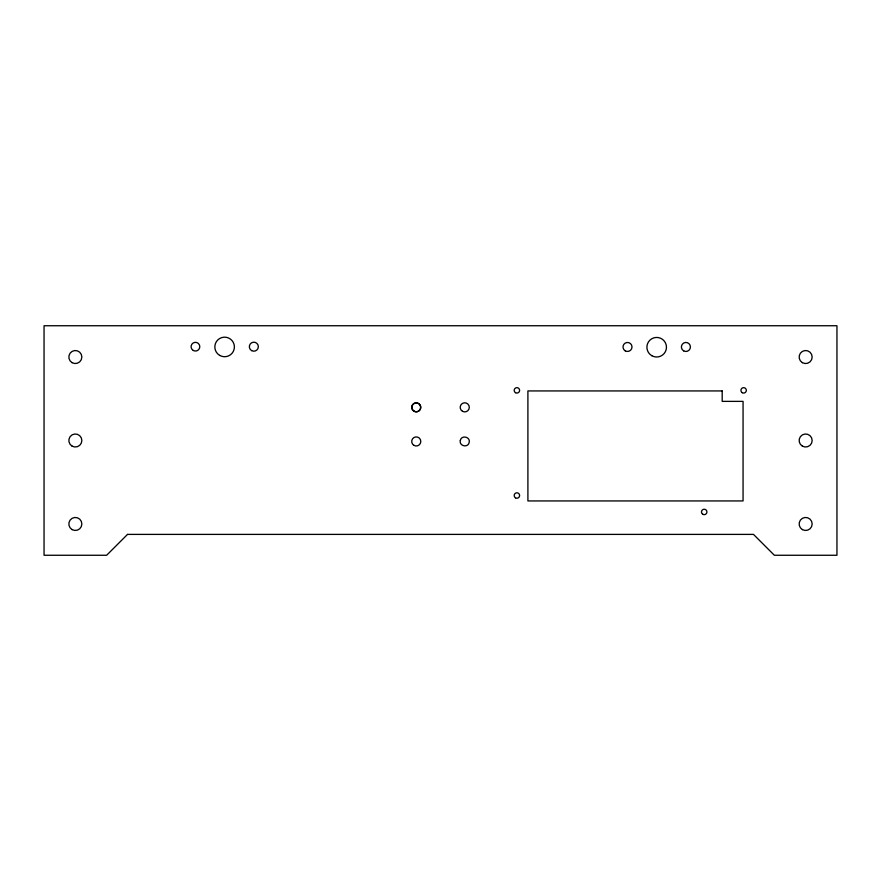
<?xml version="1.0" encoding="UTF-8"?>
<svg xmlns="http://www.w3.org/2000/svg" width="881" height="881" viewBox="0 0 881 881"><rect width="100%" height="100%" fill="white"/><g stroke="black" fill="none" stroke-linecap="round" stroke-linejoin="round"><path stroke-width="1.32" d="M460.323 440.379C458.737 445.995 468.009 448.253 469.166 442.515C470.762 436.888 461.49 434.641 460.323 440.379M127.514 534.393L106.645 555.261L44.05 555.261L44.05 325.739L836.95 325.739L836.95 555.261L774.355 555.261L753.486 534.393L127.514 534.393M722.189 390.933L527.906 390.933L527.906 500.937L743.057 500.937L743.057 401.373L722.189 401.373L722.189 390.933M413.982 411.284A4.548 4.548 0 0 0 420.799 407.341A4.548 4.548 0 0 0 413.982 403.399A4.548 4.548 0 0 0 413.982 411.284M72.099 362.675A6.508 6.508 0 0 0 81.856 357.036A6.508 6.508 0 0 0 72.099 351.398A6.508 6.508 0 0 0 72.099 362.675M72.099 529.602A6.508 6.508 0 0 0 81.856 523.964A6.508 6.508 0 0 0 72.099 518.325A6.508 6.508 0 0 0 72.099 529.602M462.47 411.284A4.548 4.548 0 0 0 469.298 407.341A4.548 4.548 0 0 0 462.47 403.399A4.548 4.548 0 0 0 462.47 411.284M413.982 445.39A4.548 4.548 0 0 0 420.799 441.447A4.548 4.548 0 0 0 413.982 437.505A4.548 4.548 0 0 0 413.982 445.39M625.257 350.869A4.504 4.504 0 0 0 632.007 346.96A4.504 4.504 0 0 0 625.257 343.061A4.504 4.504 0 0 0 625.257 350.869M651.786 355.693A9.79 9.79 0 0 0 666.465 347.213A9.79 9.79 0 0 0 651.786 338.745A9.79 9.79 0 0 0 651.786 355.693M683.656 350.869A4.504 4.504 0 0 0 690.418 346.96A4.504 4.504 0 0 0 683.656 343.061A4.504 4.504 0 0 0 683.656 350.869M251.592 350.594A4.504 4.504 0 0 0 258.353 346.685A4.504 4.504 0 0 0 251.592 342.786A4.504 4.504 0 0 0 251.592 350.594M193.269 350.462A4.35 4.35 0 0 0 199.8 346.685A4.35 4.35 0 0 0 193.269 342.918A4.35 4.35 0 0 0 193.269 350.462M219.721 355.417A9.79 9.79 0 0 0 234.401 346.949A9.79 9.79 0 0 0 219.721 338.469A9.79 9.79 0 0 0 219.721 355.417M72.099 446.138A6.508 6.508 0 0 0 81.856 440.5A6.508 6.508 0 0 0 72.099 434.862A6.508 6.508 0 0 0 72.099 446.138M802.393 362.675A6.508 6.508 0 0 0 812.161 357.036A6.508 6.508 0 0 0 802.393 351.398A6.508 6.508 0 0 0 802.393 362.675M802.393 529.602A6.508 6.508 0 0 0 812.161 523.964A6.508 6.508 0 0 0 802.393 518.325A6.508 6.508 0 0 0 802.393 529.602M413.145 410.447A4.394 4.394 0 0 0 420.501 408.476A4.394 4.394 0 0 0 415.116 403.102A4.394 4.394 0 0 0 413.145 410.447M802.393 446.138A6.508 6.508 0 0 0 812.161 440.5A6.508 6.508 0 0 0 802.393 434.862A6.508 6.508 0 0 0 802.393 446.138M742.276 392.706A2.709 2.709 0 0 0 746.339 390.36A2.709 2.709 0 0 0 742.276 388.014A2.709 2.709 0 0 0 742.276 392.706M702.84 514.295A2.709 2.709 0 0 0 706.914 511.938A2.709 2.709 0 0 0 702.84 509.592A2.709 2.709 0 0 0 702.84 514.295M515.539 497.864A2.709 2.709 0 0 0 519.614 495.507A2.709 2.709 0 0 0 515.539 493.162A2.709 2.709 0 0 0 515.539 497.864M515.539 392.706A2.709 2.709 0 0 0 519.614 390.36A2.709 2.709 0 0 0 515.539 388.014A2.709 2.709 0 0 0 515.539 392.706"/></g></svg>
